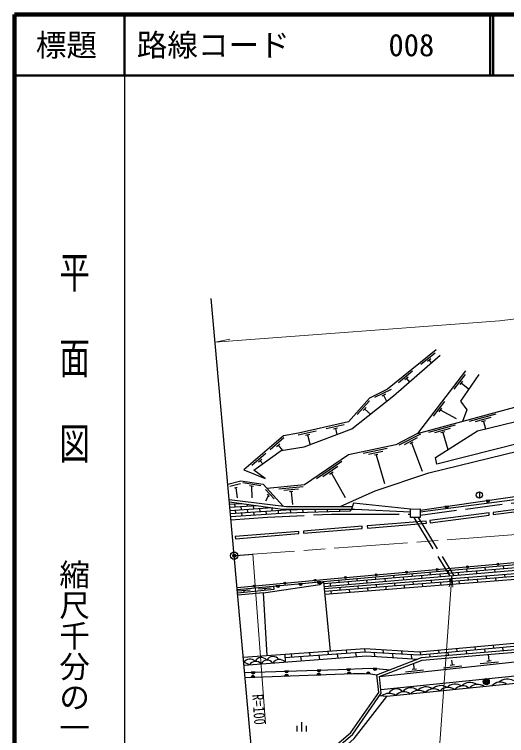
# Model space of a CAD drawing. Units: millimetres at full size, sheet at 1:1000; details may follow other scales. Extents: x 40000 to 680000, y 20000 to 380000.
# Drawn here: x 40000 to 120446, y 262199 to 380000 of the extents above; entities that cross this region are included whole.
import ezdxf
from ezdxf.enums import TextEntityAlignment as Align

# ---------------------------------------------------------------- set-up
doc = ezdxf.new("R2010")
doc.units = ezdxf.units.MM
doc.header["$LTSCALE"] = 1000
doc.header["$PDMODE"] = 32
doc.header["$PDSIZE"] = 500
doc.linetypes.add('CHAIN', pattern=[18.5, 12, -1.5, 3.5, -1.5])
doc.linetypes.add('DASHED', pattern=[7.5, 6, -1.5])
for name, color, linetype, lineweight in [('M-BGD', 7, 'Continuous', 25), ('M-BMK', 2, 'CHAIN', 13), ('M-BMK-OTRS', 5, 'Continuous', 25), ('M-BMK-SRVR', 3, 'Continuous', 25), ('M-STR-HTXT', 7, 'Continuous', 13), ('M-TTL', 2, 'Continuous', 140), ('M-TTL-BAND', 7, 'Continuous', 25), ('M-TTL-LINE', 7, 'Continuous', 50)]:
    doc.layers.add(name, color=color, linetype=linetype, lineweight=lineweight)
doc.layers.add('M-OTRS', color=6, linetype='Continuous')
doc.layers.add('M-TTL-TXT', color=7, linetype='Continuous')
doc.styles.add('@ＭＳ ゴシック', font='')
doc.styles.add('ＭＳ ゴシック', font='')
doc.styles.get('@ＭＳ ゴシック').set_extended_font_data('@MS Gothic')
doc.styles.get('ＭＳ ゴシック').set_extended_font_data('MS Gothic')

# ---------------------------------------------------------------- blocks, each defined once
blk = doc.blocks.new('open_arrow')
at = {"color": 0, "linetype": 'Continuous', "lineweight": -2}
blk.add_lwpolyline([(7.5, 1.25), (0, 0), (7.5, -1.25)], dxfattribs=at)

msp = doc.modelspace()

# ---------------------------------------------------------------- hatches: boundary and pattern name
at = {"layer": 'M-BGD'}
for points in [[(117087, 300573), (117706, 300661, -0.84072)], [(110354, 299612), (110973, 299700, -0.84072)], [(113911, 289749, -1), (114210, 289775, -0.41421), (114073, 289613, -0.41421)], [(118892, 290186, -1), (119191, 290212, -0.41421), (119054, 290049, -0.41421)], [(103949, 288876, -1), (104248, 288902, -0.41421), (104112, 288739, -0.41421)], [(108930, 289312, -1), (109229, 289338, -0.41421), (109092, 289176, -0.41421)], [(89008, 287549, -0.41421), (89143, 287712, -0.41421), (89306, 287577, -1)], [(93987, 288002, -1), (94286, 288028, -0.41421), (94150, 287866, -0.41421)], [(98968, 288439, -1), (99267, 288465, -0.41421), (99131, 288303, -0.41421)], [(79052, 286613, -0.41421), (79187, 286777, -0.41421), (79350, 286641, -1)], [(82749, 286659), (83372, 286718, -0.84072)], [(84030, 287081, -0.41421), (84165, 287244, -0.41421), (84328, 287109, -1)], [(86467, 287009), (87090, 287067, -0.84072)], [(89475, 287292), (90098, 287350, -0.84072)], [(78715, 272559), (79341, 272579, -0.84072)], [(84172, 272733), (84797, 272753, -0.84072)], [(84797, 271943), (84172, 271920, -0.84072)], [(90062, 272135), (89437, 272112, -0.84072)], [(89470, 272902), (90095, 272922, -0.84072)], [(94313, 273058), (94938, 273078, -0.84072)], [(95019, 272315), (94393, 272293, -0.84072)], [(98161, 272301), (97537, 272339, -0.84072)], [(99241, 273141), (98616, 273167, 0.84072)], [(79309, 271743), (78684, 271720, -0.84072)], [(116625, 271021, -0.41421), (117125, 271521, -0.41421), (117625, 271021, -1)]]:
    msp.add_hatch(color=256, dxfattribs=at).paths.add_polyline_path(points)

# ---------------------------------------------------------------- linework, layer by layer
for p, q in [((108761, 324682), (106427, 322797)), ((108055, 323726), (107510, 323286)), ((107782, 323506), (108133, 323072)), ((105087, 321716), (102753, 319831)), ((104381, 320760), (103836, 320320)), ((104108, 320540), (104580, 319956)), ((113678, 321183), (111849, 318805)), ((113215, 320089), (112788, 319534)), ((113002, 319811), (114191, 318897)), ((101554, 318738), (98866, 317405)), ((100657, 317958), (100030, 317647)), ((100343, 317802), (100840, 316802)), ((98026, 316860), (96031, 314620)), ((97485, 315802), (97020, 315279)), ((110274, 316757), (108445, 314379)), ((97252, 315541), (98189, 314706)), ((109811, 315663), (109384, 315108)), ((109597, 315385), (112185, 314020)), ((118683, 314692), (114340, 313512)), ((117893, 314167), (115287, 313458)), ((116973, 313606), (116365, 313440)), ((116669, 313523), (117005, 312286)), ((93880, 312982), (90956, 312307)), ((92827, 312431), (92144, 312274)), ((92486, 312353), (92710, 311378)), ((112037, 312886), (107694, 311706)), ((111247, 312360), (108642, 311652)), ((89324, 311931), (86401, 311256)), ((88271, 311380), (87589, 311222)), ((87930, 311301), (88267, 309839)), ((106390, 311453), (102840, 309611)), ((110327, 311800), (109719, 311634)), ((110023, 311717), (110852, 308912)), ((84059, 310815), (81779, 308865)), ((83380, 309839), (82848, 309384)), ((105818, 310819), (103688, 309713)), ((105140, 310129), (104643, 309871)), ((104891, 310000), (106644, 305370)), ((83114, 309612), (83825, 308781)), ((100940, 309085), (97028, 308252)), ((81103, 308286), (78823, 306336)), ((100220, 308625), (97873, 308125)), ((99383, 308140), (98835, 308023)), ((99109, 308082), (100490, 303364)), ((80424, 307310), (79892, 306855)), ((80158, 307083), (80588, 306580)), ((93532, 306944), (89400, 304130)), ((92875, 306134), (90395, 304445)), ((92093, 305238), (91514, 304844)), ((91804, 305041), (94060, 301111)), ((76941, 303344), (75204, 302873)), ((80277, 303014), (77314, 303486)), ((79094, 302899), (78403, 303009)), ((78748, 302954), (78784, 301057)), ((87187, 302813), (83205, 302431)), ((76393, 302729), (75988, 302619)), ((76190, 302674), (76415, 301053)), ((82441, 300854), (81025, 302405)), ((81676, 301246), (81346, 301608)), ((86419, 302438), (84030, 302209)), ((85532, 302052), (84974, 301998)), ((85253, 302025), (85438, 299940)), ((115996, 301991), (115996, 300991)), ((81511, 301427), (81023, 300474)), ((117706, 300661), (117087, 300573)), ((75171, 299983), (77166, 300114)), ((75216, 299485), (79645, 299776)), ((75260, 298987), (82124, 299437)), ((75992, 300037), (76032, 299539)), ((76987, 300139), (76990, 300103)), ((77030, 299604), (77069, 299106)), ((78001, 300000), (78027, 299669)), ((79025, 299735), (79065, 299236)), ((80063, 299302), (80102, 298803)), ((81043, 299584), (81061, 299367)), ((82059, 299433), (82098, 298934)), ((110973, 299700), (110354, 299612)), ((76071, 299040), (76110, 298542)), ((77108, 298607), (77147, 298109)), ((78067, 299171), (78106, 298672)), ((79104, 298738), (79143, 298239)), ((81100, 298869), (81139, 298370)), ((83096, 299000), (83135, 298501)), ((84083, 299203), (84094, 299065)), ((85094, 299106), (85133, 298607)), ((86089, 299202), (86094, 299138)), ((87095, 299170), (87134, 298671)), ((89099, 299201), (89135, 298735)), ((91105, 299200), (91136, 298799)), ((93111, 299200), (93138, 298863)), ((179686, 294497), (90574, 286970)), ((179737, 294045), (90616, 286517)), ((179831, 293212), (90650, 286160)), ((179881, 292771), (90691, 285717)), ((90732, 285276), (179931, 292329)), ((119993, 289455), (119936, 289975)), ((105042, 288192), (104989, 288666)), ((108032, 288445), (107979, 288928)), ((111022, 288697), (110968, 289190)), ((112513, 288823), (112560, 288370)), ((114013, 288950), (113957, 289452)), ((115503, 289076), (115550, 288623)), ((117003, 289202), (116947, 289714)), ((118493, 289328), (118540, 288876)), ((93079, 287182), (93033, 287617)), ((96068, 287434), (96021, 287879)), ((97564, 287560), (97611, 287108)), ((99061, 287687), (99011, 288142)), ((100554, 287813), (100601, 287360)), ((102051, 287939), (102000, 288404)), ((103544, 288065), (103591, 287613)), ((106534, 288318), (106580, 287865)), ((108122, 287541), (108167, 287100)), ((109524, 288571), (109570, 288118)), ((111113, 287778), (111159, 287336)), ((112654, 287454), (112700, 287013)), ((114105, 288014), (114150, 287573)), ((115646, 287691), (115691, 287250)), ((117096, 288251), (117142, 287809)), ((118637, 287928), (118683, 287486)), ((120088, 288488), (120133, 288046)), ((81969, 286285), (79878, 286088)), ((83372, 286718), (82749, 286659)), ((87090, 287067), (86467, 287009)), ((90098, 287350), (89475, 287292)), ((91584, 287055), (91631, 286603)), ((93164, 286358), (93210, 285917)), ((94574, 287308), (94621, 286855)), ((96156, 286595), (96201, 286153)), ((97697, 286272), (97742, 285830)), ((99147, 286832), (99193, 286390)), ((100688, 286508), (100734, 286067)), ((102139, 287068), (102184, 286626)), ((103680, 286745), (103725, 286303)), ((105130, 287305), (105176, 286863)), ((106671, 286981), (106717, 286540)), ((109663, 287218), (109708, 286777)), ((78529, 285961), (76438, 285765)), ((80692, 285494), (76503, 285119)), ((77484, 285863), (77508, 285603)), ((80923, 286186), (80946, 285966)), ((91714, 285798), (91759, 285357)), ((94705, 286035), (94751, 285594)), ((99661, 271844), (168940, 279420)), ((118255, 277000), (118309, 276479)), ((88223, 275774), (88276, 275253)), ((91217, 275984), (91271, 275463)), ((94211, 276194), (94265, 275672)), ((95762, 275777), (95834, 275080)), ((97205, 276404), (97259, 275882)), ((98776, 275798), (98844, 275130)), ((100238, 276238), (100293, 275710)), ((103272, 276061), (103327, 275533)), ((106304, 275905), (106358, 275384)), ((109292, 276179), (109346, 275657)), ((110840, 275794), (110891, 275297)), ((112280, 276452), (112333, 275931)), ((113827, 276068), (113880, 275553)), ((115267, 276726), (115321, 276205)), ((116815, 276342), (116870, 275809)), ((119803, 276615), (119859, 276065)), ((84204, 275493), (84246, 274196)), ((85228, 275564), (85282, 275043)), ((86779, 275148), (86857, 274395)), ((89773, 275358), (89849, 274623)), ((92768, 275567), (92841, 274852)), ((101810, 275621), (101880, 274939)), ((104844, 275444), (104916, 274747)), ((107852, 275521), (107901, 275040)), ((111593, 273752), (111512, 274498)), ((117582, 274407), (117464, 275480)), ((105362, 273071), (105260, 273997)), ((110135, 273291), (113117, 273617)), ((111245, 273714), (111941, 273790)), ((116123, 273946), (119105, 274272)), ((117234, 274369), (117929, 274445)), ((79341, 272579), (78715, 272559)), ((84797, 272753), (84172, 272733)), ((89437, 272112), (90062, 272135)), ((90095, 272922), (89470, 272902)), ((94938, 273078), (94313, 273058)), ((94393, 272293), (95019, 272315)), ((97537, 272339), (98161, 272301)), ((99241, 273141), (98616, 273167)), ((103903, 272609), (106885, 272935)), ((105014, 273033), (105709, 273109)), ((78684, 271720), (79309, 271743)), ((84172, 271920), (84797, 271943)), ((86990, 262875), (86990, 264375)), ((86240, 262875), (86240, 263775)), ((87740, 262875), (87740, 263775))]:
    msp.add_line(p, q, dxfattribs=at)
at = {"layer": 'M-BGD', "linetype": 'DASHED'}
for p, q in [((105268, 297826), (111147, 288251)), ((105971, 297828), (111817, 288308))]:
    msp.add_line(p, q, dxfattribs=at)
at = {"layer": 'M-BGD'}
for points in [[(105868, 311520), (126998, 317263), (130612, 317263), (131880, 313890), (156709, 323536), (165038, 323627), (163951, 327104), (160907, 328533), (157850, 329026), (147460, 327518)], [(108929, 325203), (100988, 318792), (98046, 317332), (94589, 313454), (86449, 311575), (83997, 311157), (77498, 305597), (80990, 304197), (79156, 305550), (83597, 308745), (87348, 309342), (95153, 312306), (101958, 317686), (109596, 324349)], [(113754, 321774), (105868, 311520), (102342, 309691), (94614, 308044), (87407, 303136), (81299, 302550)], [(93225, 299605), (98980, 302192), (107736, 305123), (129828, 310536), (150717, 319623), (153551, 321444), (158029, 322202), (167646, 320357)], [(115899, 321169), (112927, 316839), (113922, 315429), (113231, 313521)], [(132523, 312496), (109030, 306549), (108829, 307628), (115667, 311962), (125970, 314463), (127078, 311118)], [(106313, 298733), (130137, 301846), (144054, 304648), (171607, 310677)], [(74878, 303251), (77032, 303835), (80654, 303257), (83921, 299677)], [(106312, 299035), (130472, 302484), (133439, 303225), (136647, 303762)], [(75099, 300787), (84488, 299605), (95224, 299605)], [(75134, 300392), (83839, 299203), (95647, 299199), (104716, 298740)], [(104715, 299207), (95439, 300184), (95072, 299199)], [(75305, 298489), (84368, 299083), (88075, 299201)], [(75350, 297991), (84392, 298583), (94939, 298920), (95072, 299199)], [(76392, 286363), (91653, 287798), (119397, 290230), (129095, 291206), (142018, 293143), (178513, 298088)], [(76418, 286064), (91680, 287499), (119425, 289931), (129120, 290761), (142060, 292846), (178939, 297843)], [(76469, 285494), (82431, 286123), (82378, 286625)], [(81306, 275289), (80692, 285494), (89910, 286886), (90534, 287391), (91601, 276011)], [(77408, 275016), (97290, 276410), (106165, 275892), (181010, 282748)], [(84221, 274968), (97293, 275885), (106174, 275367), (170481, 281258)], [(86377, 255277), (95012, 262694), (99562, 269262), (99230, 272106), (106562, 274926), (144292, 278159), (169072, 280428)], [(86628, 254978), (95311, 262436), (99960, 269138), (99661, 271844), (106652, 274532), (118574, 275577), (140515, 277362), (158916, 279058), (169277, 280080)], [(99895, 269731), (150690, 274882), (165921, 276875), (164928, 276468), (150619, 273610), (100872, 268601), (99658, 268702)], [(77528, 273683), (97555, 275211), (105932, 274683)], [(77632, 272525), (92938, 273012), (98179, 273186), (99679, 273123), (101460, 272964)], [(77707, 271685), (95381, 272329), (97237, 272357), (98255, 272295), (99230, 272106)], [(87467, 254498), (95508, 261723), (100872, 268601)]]:
    msp.add_lwpolyline(points, dxfattribs=at)
at = {"layer": 'M-BGD', "linetype": 'DASHED'}
for points in [[(106314, 298229), (130219, 301353), (144156, 304159), (171699, 310185)], [(75399, 297435), (81377, 297874), (91845, 298380), (96877, 298380), (104717, 298352)]]:
    msp.add_lwpolyline(points, dxfattribs=at)
at = {"layer": 'M-BGD'}
for points in [[(118280, 298296), (128191, 299581), (128146, 299928), (118235, 298643)], [(104715, 299207), (106311, 299211), (106315, 297829), (104719, 297824)], [(107950, 296958), (117626, 298212), (117581, 298559), (107905, 297305)], [(97701, 296105), (107337, 296889), (107309, 297238), (97673, 296454)], [(87256, 295255), (96855, 296036), (96827, 296385), (87228, 295604)], [(76137, 294350), (86508, 295194), (86480, 295543), (76109, 294699)]]:
    msp.add_lwpolyline(points, close=True, dxfattribs=at)
for centre, radius in [((115996, 301491), 500), ((114060, 289762), 150), ((119041, 290199), 150), ((104098, 288889), 150), ((109079, 289325), 150), ((89157, 287563), 150), ((94137, 288015), 150), ((99118, 288452), 150), ((79201, 286627), 150), ((84179, 287095), 150), ((117125, 271021), 500)]:
    msp.add_circle(centre, radius, dxfattribs=at)
for centre, radius, start, end in [((117389, 300671), 318, 198.01522, 358.23295), ((110656, 299710), 318, 198.01522, 358.23295), ((83055, 286743), 318, 195.26093, 355.47866), ((86773, 287092), 318, 195.26093, 355.47866), ((89781, 287375), 318, 195.26093, 355.47866), ((78483, 273551), 1148, 42.17776, 150.03686), ((80345, 273828), 1126, 37.64194, 154.02905), ((81323, 273388), 1132, 35.40256, 153.32201), ((82257, 273909), 1188, 36.86091, 149.23691), ((83303, 273372), 1253, 41.13084, 147.59373), ((77145, 271874), 2276, 55.60313, 81.31232), ((79420, 273183), 1142, 38.63505, 150.08951), ((79026, 272624), 318, 191.71455, 351.93229), ((84483, 272797), 318, 191.71455, 351.93229), ((84487, 271877), 318, 11.97816, 172.19589), ((89751, 272069), 318, 11.97816, 172.19589), ((89781, 272966), 318, 191.71455, 351.93229), ((94624, 273122), 318, 191.78714, 352.00487), ((94708, 272250), 318, 11.97816, 172.19589), ((97846, 272265), 318, 6.41629, 166.63402), ((98931, 273209), 318, 187.49125, 347.70898), ((78998, 271677), 318, 11.97816, 172.19589), ((120579, 269252), 2162, 61.65457, 129.84619), ((102409, 268424), 1398, 40.32255, 151.36972), ((104779, 268476), 1557, 44.6708, 146.82996), ((107235, 268273), 1872, 55.40375, 136.09701), ((108479, 268007), 1816, 53.90426, 137.5965), ((109660, 268378), 1980, 58.00784, 133.49292), ((110891, 268250), 1816, 53.90426, 137.5965), ((112063, 268700), 1917, 56.54658, 134.95418), ((113302, 268492), 1816, 53.90426, 137.5965), ((114472, 268969), 1897, 56.04459, 135.45617), ((115713, 268735), 1816, 53.90426, 137.5965), ((119376, 269104), 1816, 53.90426, 137.5965), ((101246, 267278), 1816, 53.90426, 130.13158), ((103657, 267521), 1816, 53.90426, 137.5965), ((106068, 267764), 1816, 53.90426, 137.5965)]:
    msp.add_arc(centre, radius, start, end, dxfattribs=at)
at = {"layer": 'M-BMK'}
msp.add_line((122704, 295084), (78983, 291812), dxfattribs=at)
msp.add_arc((69991, 391407), 100000, 273.40111, 275.15887, dxfattribs=at)
at = {"layer": 'M-BMK-OTRS'}
msp.add_line((80610, 239286), (72160, 333580), dxfattribs=at)
at = {"layer": 'M-BMK-SRVR'}
msp.add_circle((75924, 291583), 600, dxfattribs=at)
at = {"layer": 'M-OTRS'}
msp.add_point((75924, 291583), dxfattribs=at)
at = {"layer": 'M-STR-HTXT'}
for p, q in [((72800, 326447), (75198, 326969)), ((81054, 264138), (78983, 291812))]:
    msp.add_line(p, q, dxfattribs=at)
for points in [[(72800, 326447), (119273, 329925), (218533, 342055)], [(111482, 288279), (108642, 248797), (85742, 248797)]]:
    msp.add_lwpolyline(points, dxfattribs=at)
at = {"layer": 'M-TTL'}
for p, q in [((40000, 380000), (40000, 20000)), ((680000, 380000), (40000, 380000))]:
    msp.add_line(p, q, dxfattribs=at)
at = {"layer": 'M-TTL-BAND'}
msp.add_line((58000, 370000), (58000, 20000), dxfattribs=at)
at = {"layer": 'M-TTL-LINE'}
for p, q in [((58000, 380000), (58000, 370000)), ((117750, 380000), (117750, 370000)), ((118250, 380000), (118250, 370000)), ((40000, 370000), (680000, 370000))]:
    msp.add_line(p, q, dxfattribs=at)

# ---------------------------------------------------------------- block references
at = {"layer": 'M-STR-HTXT', "xscale": 240, "yscale": 240, "rotation": 265.9}
msp.add_blockref('open_arrow', (111482, 288279), dxfattribs=at)

# ---------------------------------------------------------------- texts
at = {"layer": 'M-STR-HTXT', "style": 'ＭＳ ゴシック', "width": 0.8}
msp.add_text('R=100', height=1833, rotation=274.28, dxfattribs=at).set_placement((81061, 264045), align=Align.TOP_RIGHT)
at = {"layer": 'M-TTL-BAND', "style": '@ＭＳ ゴシック', "width": 1.4}
msp.add_text('平  面  図', height=3666, rotation=270, dxfattribs=at).set_placement((49777, 306475), align=Align.MIDDLE_RIGHT)
at = {"layer": 'M-TTL-BAND', "style": '@ＭＳ ゴシック'}
msp.add_text('縮尺千分の一', height=3666, rotation=270, dxfattribs=at).set_placement((49777, 261030), align=Align.MIDDLE_RIGHT)
at = {"layer": 'M-TTL-TXT', "style": 'ＭＳ ゴシック'}
msp.add_text('標題', height=3666, dxfattribs=at).set_placement((48500, 375000), align=Align.MIDDLE_CENTER)
for s, p in [('路線コード', (60000, 375000)), ('008', (101142, 375000))]:
    msp.add_text(s, height=3666, dxfattribs=at).set_placement(p, align=Align.MIDDLE_LEFT)

doc.saveas('drawing.dxf')
